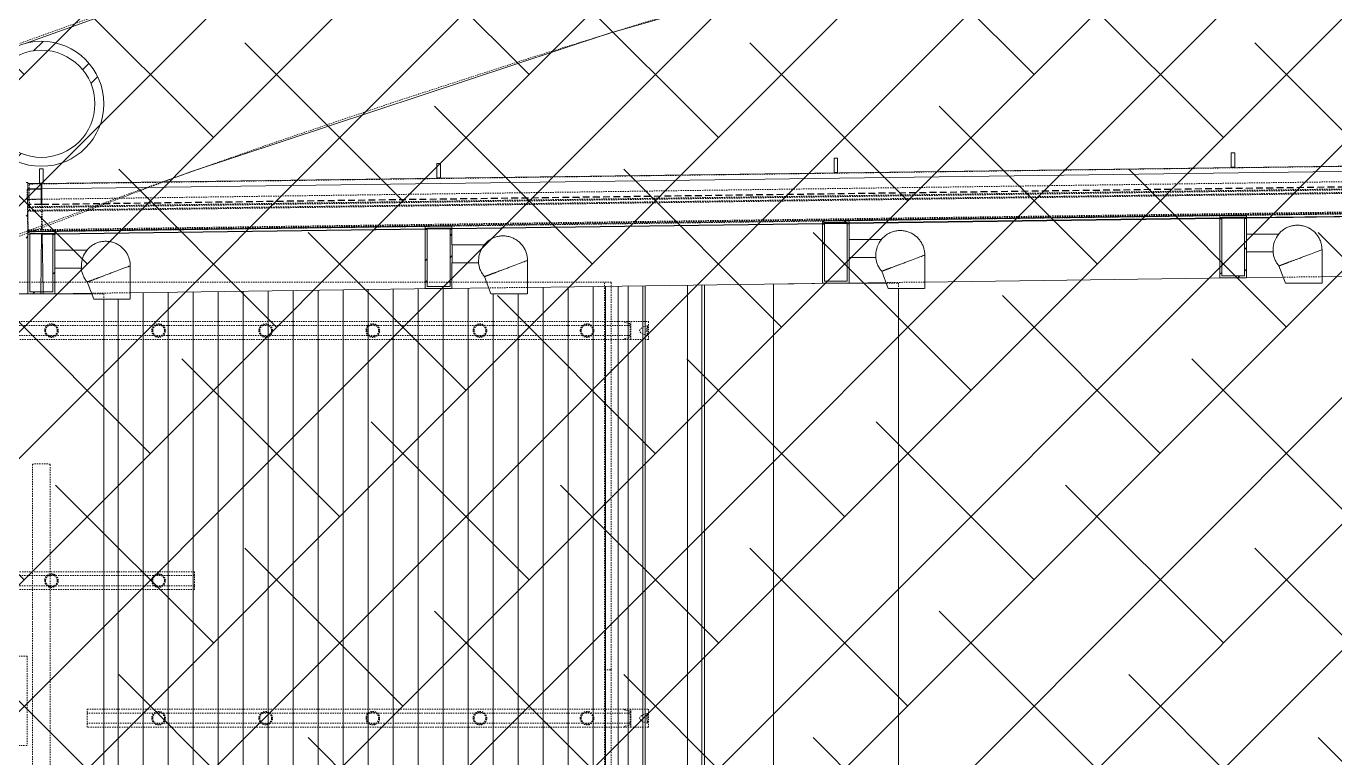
# Model space of a CAD drawing. Header units: millimetres. Extents: x 50357 to 985146, y 723188 to 1803594.
# Drawn here: x 880360 to 887690, y 822783 to 826879 of the extents above; entities that cross this region are included whole.
import ezdxf

# ---------------------------------------------------------------- set-up
doc = ezdxf.new("R2010")
doc.units = ezdxf.units.MM
doc.header["$LTSCALE"] = 3
doc.header["$MEASUREMENT"] = 0
for name, pattern in [('DASHED', [19.05, 12.7, -6.35]), ('HIDDEN', [0.375, 0.25, -0.125]), ('Member Hidden', [4.5, 2.5, -2])]:
    doc.linetypes.add(name, pattern=pattern)
for name, color, linetype, lineweight, true_color in [('A-GENM', 7, 'Continuous', 13, 0x6e6e6e), ('A-MASS', 7, 'Continuous', 13, 0x6e6e6e), ('ADS280__', 7, 'Continuous', 13, 0x6e6e6e), ('ADS280_B', 7, 'Member Hidden', 13, 0x6e6e6e), ('ADS280_BOther', 7, 'Continuous', 13, 0x6e6e6e), ('ADS280_BSteel', 7, 'Continuous', 13, 0x6e6e6e), ('ADS280_CU', 7, 'HIDDEN', 13, 0x6e6e6e), ('ADS280_H', 7, 'Member Hidden', 13, 0x6e6e6e), ('ADS280_S', 7, 'Continuous', 13, 0x6e6e6e), ('E-ELEC-EQPM', 7, 'Continuous', 13, 0x6e6e6e)]:
    doc.layers.add(name, color=color, linetype=linetype, lineweight=lineweight, true_color=true_color)
doc.layers.add('Hatch (CARR)', color=8, linetype='Continuous', lineweight=35)
pattern_1 = [(45, (937466.83, 812515.94), (-251.4472, 251.4472), []), (45, (937466.83, 812896.94), (-251.4472, 251.4472), [])]
pattern_2 = [(45, (162427.4, 13871), (-251.4472, 251.4472), []), (45, (162427.4, 14252), (-251.4472, 251.4472), [])]

# ---------------------------------------------------------------- blocks, each defined once
blk = doc.blocks.new('Downlight Group - Downlight Group-2491324-SEC A')
at = {"layer": 'E-ELEC-EQPM'}
for p, q in [((93408.8, 27557.2), (93388.8, 27557.2)), ((93388.8, 27546.2), (93388.8, 27557.2)), ((93388.8, 27477.2), (93388.8, 27546.2)), ((93408.8, 27557.2), (93408.8, 27546.2)), ((93408.8, 27546.2), (93408.8, 27477.2)), ((93408.8, 27477.2), (93388.8, 27477.2)), ((93473.8, 27002.2), (93473.8, 27102.2)), ((93473.8, 27102.2), (93654.4, 27102.2)), ((93473.8, 27002.2), (93623.3, 27002.2)), ((93896.8, 27014.7), (93896.8, 26828.2)), ((93691.8, 26828.2), (93655.7, 26924.3)), ((93794.3, 26828.2), (93693.3, 26828.2)), ((93895.2, 26828.2), (93794.3, 26828.2))]:
    blk.add_line(p, q, dxfattribs=at)
at = {"layer": 'E-ELEC-EQPM', "flags": 128}
for points in [[(93653.2, 27102.2), (93656.8, 27106.4), (93660.5, 27110.4), (93664.4, 27114.3), (93668.5, 27118), (93672.7, 27121.6), (93677, 27124.9), (93681.5, 27128.1), (93686.1, 27131.2), (93690.8, 27134), (93695.6, 27136.6), (93700.6, 27139.1), (93705.6, 27141.3), (93710.7, 27143.4), (93715.9, 27145.2), (93721.1, 27146.8), (93726.4, 27148.3), (93731.8, 27149.5), (93737.2, 27150.5), (93742.7, 27151.2), (93748.1, 27151.8), (93753.6, 27152.1), (93759.1, 27152.2), (93764.6, 27152.1), (93770.1, 27151.8), (93775.6, 27151.3), (93781, 27150.5), (93786.4, 27149.5), (93791.8, 27148.3), (93797.1, 27146.9), (93802.4, 27145.3), (93807.6, 27143.5), (93812.7, 27141.4), (93817.7, 27139.2), (93822.6, 27136.8), (93827.5, 27134.1), (93832.2, 27131.3), (93836.8, 27128.3), (93841.3, 27125.1), (93845.6, 27121.7), (93849.8, 27118.2), (93853.9, 27114.5), (93857.8, 27110.6), (93861.5, 27106.6), (93865.1, 27102.5), (93868.6, 27098.1), (93871.8, 27093.7), (93874.9, 27089.1), (93877.8, 27084.5), (93880.5, 27079.7), (93883, 27074.8), (93885.3, 27069.8), (93887.4, 27064.7), (93889.3, 27059.5), (93890.9, 27054.3), (93892.4, 27049), (93893.7, 27043.6), (93894.7, 27038.2), (93895.6, 27032.8), (93896.2, 27027.3), (93896.6, 27021.9), (93896.7, 27016.4), (93896.8, 27014.7)], [(93655.7, 26924.3), (93652.2, 26928.5), (93648.8, 26932.8), (93645.6, 26937.3), (93642.6, 26941.9), (93639.8, 26946.6), (93637.2, 26951.5), (93634.7, 26956.4), (93632.5, 26961.4), (93630.5, 26966.5), (93628.7, 26971.7), (93627, 26977), (93625.6, 26982.3), (93624.4, 26987.7), (93623.5, 26993.1), (93622.7, 26998.5), (93622.3, 27002.2)]]:
    blk.add_lwpolyline(points, dxfattribs=at)
at = {"layer": 'E-ELEC-EQPM'}
blk.add_arc((93759.3, 27014.7), 136.5, 140.1454, 180, dxfattribs=at)
blk.add_open_spline([(93623.3, 27002.2), (93623.1, 27004.6), (93622.8, 27009.1), (93622.7, 27013), (93622.7, 27014.7)], degree=3, dxfattribs=at)
for points, knots in [([(93896.8, 27014.7), (93896.7, 27014.7), (93894.5, 27013.9), (93885.2, 27010.4), (93870.4, 27004.8), (93846.7, 26996), (93818.8, 26985.5), (93790.2, 26974.7), (93775.6, 26969.2), (93768.3, 26966.5)], [-1, -1, -1, -1, -0.861111, -0.722222, -0.583333, -0.444444, -0.222222, -0.111111, 0, 0, 0, 0]), ([(93768.3, 26966.5), (93763.3, 26964.7), (93755.8, 26961.8), (93745.9, 26958.1), (93738.7, 26955.4), (93731.6, 26952.7), (93724.6, 26950.1), (93717.9, 26947.6), (93712.1, 26945.4), (93707.2, 26943.6), (93703.2, 26942.1), (93699.2, 26940.6), (93695.4, 26939.2), (93691.8, 26937.8), (93687, 26936), (93682.7, 26934.4), (93678.6, 26932.8), (93675.7, 26931.8), (93673, 26930.8), (93670.5, 26929.8), (93668.2, 26928.9), (93665.3, 26927.9), (93662.2, 26926.7), (93659.4, 26925.6), (93657.2, 26924.9), (93656, 26924.3), (93655.7, 26924.2), (93655.7, 26924.3)], [-1, -1, -1, -1, -0.916667, -0.875, -0.833333, -0.791667, -0.75, -0.708333, -0.666667, -0.638889, -0.611111, -0.583333, -0.555556, -0.527778, -0.5, -0.444444, -0.416667, -0.388889, -0.361111, -0.333333, -0.305556, -0.277778, -0.222222, -0.166667, -0.111111, -0.055556, 0, 0, 0, 0])]:
    blk.add_open_spline(points, degree=3, knots=knots, dxfattribs=at)
blk = doc.blocks.new('Downlight Group - Downlight Group-V29-SEC A')
at = {"layer": 'E-ELEC-EQPM'}
for p, q in [((112091, 27524.8), (112071, 27524.8)), ((112071, 27513.8), (112071, 27524.8)), ((112071, 27444.8), (112071, 27513.8)), ((112091, 27524.8), (112091, 27513.8)), ((112091, 27513.8), (112091, 27444.8)), ((112091, 27444.8), (112071, 27444.8)), ((112156, 26969.9), (112156, 27069.9)), ((112156, 27069.9), (112336.7, 27069.9)), ((112579, 26982.4), (112579, 26795.9)), ((112156, 26969.9), (112305.6, 26969.9)), ((112338, 26891.9), (112374, 26795.9))]:
    blk.add_line(p, q, dxfattribs=at)
at = {"layer": 'E-ELEC-EQPM', "flags": 128}
for points in [[(112335.5, 27069.9), (112339, 27074), (112342.8, 27078), (112346.7, 27081.9), (112350.8, 27085.6), (112355, 27089.2), (112359.3, 27092.6), (112363.8, 27095.8), (112368.4, 27098.8), (112373.1, 27101.6), (112377.9, 27104.2), (112382.8, 27106.7), (112387.9, 27108.9), (112393, 27111), (112398.1, 27112.8), (112403.4, 27114.5), (112408.7, 27115.9), (112414.1, 27117.1), (112419.5, 27118.1), (112424.9, 27118.8), (112430.4, 27119.4), (112435.9, 27119.7), (112441.4, 27119.9), (112446.9, 27119.7), (112452.4, 27119.4), (112457.8, 27118.9), (112463.3, 27118.1), (112468.7, 27117.1), (112474.1, 27115.9), (112479.4, 27114.5), (112484.6, 27112.9), (112489.8, 27111.1), (112494.9, 27109.1), (112500, 27106.8), (112504.9, 27104.4), (112509.7, 27101.7), (112514.4, 27098.9), (112519, 27095.9), (112523.5, 27092.7), (112527.9, 27089.4), (112532.1, 27085.8), (112536.2, 27082.1), (112540.1, 27078.2), (112543.8, 27074.2), (112547.4, 27070.1), (112550.8, 27065.8), (112554.1, 27061.3), (112557.2, 27056.8), (112560, 27052.1), (112562.7, 27047.3), (112565.2, 27042.4), (112567.5, 27037.4), (112569.6, 27032.3), (112571.5, 27027.1), (112573.2, 27021.9), (112574.7, 27016.6), (112576, 27011.3), (112577, 27005.9), (112577.8, 27000.4), (112578.4, 26995), (112578.8, 26989.5), (112579, 26984), (112579, 26982.4)], [(112338, 26891.9), (112334.4, 26896.1), (112331.1, 26900.4), (112327.9, 26904.9), (112324.9, 26909.5), (112322.1, 26914.3), (112319.4, 26919.1), (112317, 26924), (112314.8, 26929), (112312.7, 26934.2), (112310.9, 26939.3), (112309.3, 26944.6), (112307.9, 26949.9), (112306.7, 26955.3), (112305.7, 26960.7), (112305, 26966.1), (112304.6, 26969.9)]]:
    blk.add_lwpolyline(points, dxfattribs=at)
at = {"layer": 'E-ELEC-EQPM'}
blk.add_arc((112441.5, 26982.4), 136.5, 140.1454, 180, dxfattribs=at)
for centre, major_axis, start_param, end_param in [((112476.5, 26795.9), (-102.5, 0), 4.712389, 6.457718), ((112476.5, 26795.8), (-102.5, 0), 6.108652, 6.457718), ((112476.5, 26795.9), (-102.5, 0), 2.96706, 4.712389), ((112476.5, 26795.8), (102.5, 0), 6.108652, 6.457718)]:
    blk.add_ellipse(centre, major_axis=major_axis, ratio=0.000008, start_param=start_param, end_param=end_param, dxfattribs=at)
blk.add_open_spline([(112305.6, 26969.9), (112305.4, 26972.2), (112305.1, 26976.7), (112305, 26980.6), (112305, 26982.4)], degree=3, dxfattribs=at)
for points, knots in [([(112579, 26982.4), (112579, 26982.3), (112576.8, 26981.5), (112567.5, 26978), (112552.6, 26972.4), (112529, 26963.6), (112501.1, 26953.1), (112472.5, 26942.4), (112457.9, 26936.8), (112450.6, 26934.1)], [-1, -1, -1, -1, -0.861111, -0.722222, -0.583333, -0.444444, -0.222222, -0.111111, 0, 0, 0, 0]), ([(112450.6, 26934.1), (112445.5, 26932.3), (112438, 26929.5), (112428.2, 26925.7), (112420.9, 26923), (112413.8, 26920.4), (112406.9, 26917.7), (112400.2, 26915.2), (112394.4, 26913.1), (112389.5, 26911.2), (112385.4, 26909.7), (112381.5, 26908.2), (112377.7, 26906.8), (112374, 26905.4), (112369.3, 26903.7), (112364.9, 26902), (112360.9, 26900.5), (112358, 26899.4), (112355.3, 26898.4), (112352.8, 26897.4), (112350.5, 26896.5), (112347.6, 26895.5), (112344.5, 26894.3), (112341.6, 26893.2), (112339.5, 26892.5), (112338.3, 26892), (112338, 26891.9), (112338, 26891.9)], [-1, -1, -1, -1, -0.916667, -0.875, -0.833333, -0.791667, -0.75, -0.708333, -0.666667, -0.638889, -0.611111, -0.583333, -0.555556, -0.527778, -0.5, -0.444444, -0.416667, -0.388889, -0.361111, -0.333333, -0.305556, -0.277778, -0.222222, -0.166667, -0.111111, -0.055556, 0, 0, 0, 0])]:
    blk.add_open_spline(points, degree=3, knots=knots, dxfattribs=at)
blk = doc.blocks.new('Aluminum Louvers FL - Aluminum Louvers FL-3941679-SEC A')
at = {"layer": 'A-GENM'}
for p, q in [((108566.3, 22068.8), (108566.3, 26777.6)), ((108636.3, 22068.8), (108636.3, 26778.5)), ((108787.9, 22068.8), (108787.9, 26780.6)), ((109024.5, 22068.8), (109024.5, 26783.8))]:
    blk.add_line(p, q, dxfattribs=at)
blk = doc.blocks.new('Aluminum Louvers US - Aluminum Louvers US-3947208-SEC A')
at = {"layer": 'A-GENM'}
blk.add_line((109105.6, 22068.8), (109105.6, 26784.9), dxfattribs=at)
blk = doc.blocks.new('Aluminum Louvers FS - Aluminum Louvers FS-3956003-SEC A')
at = {"layer": 'A-GENM'}
for p, q in [((108693.3, 26779.3), (108693.3, 22068.8)), ((108774.2, 22068.8), (108774.2, 26780.4)), ((108787.9, 22068.8), (108787.9, 26780.6))]:
    blk.add_line(p, q, dxfattribs=at)
blk = doc.blocks.new('Aluminum Louvers FSS - Aluminum Louvers FSS-4001149-SEC A')
at = {"layer": 'A-GENM'}
for p, q in [((106816.3, 22068.8), (106816.3, 26754)), ((106956.3, 22068.8), (106956.3, 26755.9)), ((107096.3, 22068.8), (107096.3, 26757.8)), ((107236.3, 22068.8), (107236.3, 26759.7)), ((107376.3, 22068.8), (107376.3, 26761.5)), ((107516.3, 22068.8), (107516.3, 26763.4)), ((107656.3, 22068.8), (107656.3, 26765)), ((107796.3, 22068.8), (107796.3, 26767.2)), ((108216.3, 22068.8), (108216.3, 26772.9)), ((108356.3, 22068.8), (108356.3, 26774.8)), ((108496.3, 22068.8), (108496.3, 26776.6)), ((105836.3, 22068.8), (105836.3, 26705.8)), ((105976.3, 22068.8), (105976.3, 26742.7)), ((106116.3, 22068.8), (106116.3, 26744.6)), ((106256.3, 22068.8), (106256.3, 26746.4)), ((106396.3, 22068.8), (106396.3, 26748.3)), ((106536.3, 22068.8), (106536.3, 26750.2)), ((106676.3, 22068.8), (106676.3, 26752.1)), ((107936.3, 22068.8), (107936.3, 26735.8)), ((108076.3, 22068.8), (108076.3, 26735.8))]:
    blk.add_line(p, q, dxfattribs=at)
blk = doc.blocks.new('SIGN PANEL - SIGN PANEL-4495762-SEC A')
at = {"layer": 'ADS280_B', "linetype": 'Continuous'}
for p, q in [((104851, 26735), (104851, 21868.7)), ((105481, 26735), (105689.2, 26735)), ((105756, 21868.8), (105756, 26705.8)), ((104851, 21829), (104851, 21000)), ((105756, 20998.6), (105756, 21828.8))]:
    blk.add_line(p, q, dxfattribs=at)
blk = doc.blocks.new('Hanger Joint - Hanger Joint-5090505-SEC A')
at = {"layer": 'A-GENM'}
for p, q in [((105641.7, 26735.1), (105642.1, 26738.2)), ((105642.6, 26738.2), (105642.2, 26735.1))]:
    blk.add_line(p, q, dxfattribs=at)
blk = doc.blocks.new('Built Up Member - S2_BUILT-UP BOX D530xB400xTF30xTW30 THK-4922736-SEC A')
at = {"layer": 'ADS280_B', "linetype": 'Continuous'}
blk.add_line((105406.7, 27068), (105403.5, 26746), dxfattribs=at)
at = {"layer": 'ADS280_H'}
for p, q in [((105321.1, 27265.8), (105403.4, 27265)), ((105408.6, 27265), (105406.7, 27068.1)), ((105407.7, 27265), (105408.6, 27265)), ((105399.7, 26735), (104831.1, 26740.6)), ((105403.5, 26746), (105403.4, 26735))]:
    blk.add_line(p, q, dxfattribs=at)
blk = doc.blocks.new('Built Up Member - S2_BUILT-UP BOX D530xB400xTF30xTW30 THK-3576171-SEC A')
at = {"layer": 'ADS280_B', "linetype": 'Continuous'}
for p, q in [((105415.7, 26746), (105411.3, 27068.1)), ((112362.7, 26828.8), (112156, 26826)), ((114304.1, 26855), (112577.8, 26831.7)), ((107629.1, 26765), (105902.8, 26741.7)), ((107912.7, 26768.8), (107706, 26766)), ((109854.1, 26795), (108127.8, 26771.7)), ((110137.7, 26798.8), (109931, 26796)), ((112079.1, 26825), (110352.8, 26801.7)), ((105687.7, 26738.8), (105481, 26736))]:
    blk.add_line(p, q, dxfattribs=at)
at = {"layer": 'ADS280_H'}
for p, q in [((105411.3, 27068.1), (105408.7, 27265.1)), ((112577.7, 26831.7), (112362.7, 26828.8)), ((107706, 26766), (107636.5, 26765)), ((108127.7, 26771.7), (107912.7, 26768.8)), ((109931, 26796), (109861.5, 26795)), ((110352.7, 26801.7), (110137.7, 26798.8)), ((112156, 26826), (112086.5, 26825)), ((105415.8, 26735.1), (105415.7, 26746)), ((105481, 26736), (105415.8, 26735.1)), ((105902.7, 26741.7), (105687.7, 26738.8))]:
    blk.add_line(p, q, dxfattribs=at)
blk = doc.blocks.new('Built Up Member - S6_BUILT-UP BOX D350xB150xTF11xTW11 THK-V16-SEC A')
at = {"layer": 'ADS280_H', "linetype": 'Continuous'}
h = blk.add_hatch(dxfattribs=at)
h.set_pattern_fill('FP_1', color=256, style=0, pattern_type=2)
h.set_pattern_definition(pattern_2)
h.paths.add_polyline_path([(112006, 26825), (112156, 26825), (112156, 27175), (112006, 27175), (112006, 26845.4)], flags=0)
h.paths.add_polyline_path([(112017, 26836), (112017, 27164), (112145, 27164), (112145, 26836)], flags=0)
at = {"layer": 'ADS280_H'}
blk.add_line((112156, 27069.9), (112156, 27070.4), dxfattribs=at)
at = {"layer": 'ADS280_S'}
for p, q in [((112156, 27175), (112006, 27175)), ((112006, 27175), (112006, 26825)), ((112017, 27164), (112145, 27164)), ((112017, 26836), (112017, 27164)), ((112145, 27164), (112145, 26836)), ((112156, 27070.5), (112156, 27175)), ((112156, 26825), (112156, 26969.9)), ((112145, 26836), (112017, 26836)), ((112006, 26825), (112156, 26825))]:
    blk.add_line(p, q, dxfattribs=at)
blk = doc.blocks.new('Built Up Member - S6_BUILT-UP BOX D350xB150xTF11xTW11 THK-3509506-SEC A')
at = {"layer": 'ADS280_H', "linetype": 'Continuous'}
h = blk.add_hatch(dxfattribs=at)
h.set_pattern_fill('FP_1', color=256, style=0, pattern_type=2)
h.set_pattern_definition(pattern_2)
h.paths.add_polyline_path([(109931, 26795), (109931, 27145), (109781, 27145), (109781, 26795)], flags=0)
h.paths.add_polyline_path([(109920, 26806), (109792, 26806), (109792, 27134), (109920, 27134), (109920, 26845.4)], flags=0)
at = {"layer": 'ADS280_S'}
for p, q in [((109931, 27145), (109781, 27145)), ((109781, 27145), (109781, 26795)), ((109792, 27134), (109920, 27134)), ((109792, 26806), (109792, 27134)), ((109920, 27134), (109920, 26806)), ((109931, 27039.8), (109931, 27145)), ((109931, 26795), (109931, 26939.8)), ((109781, 26795), (109931, 26795)), ((109920, 26806), (109792, 26806))]:
    blk.add_line(p, q, dxfattribs=at)
blk = doc.blocks.new('Built Up Member - S6_BUILT-UP BOX D350xB150xTF11xTW11 THK-V17-SEC A')
at = {"layer": 'ADS280_H', "linetype": 'Continuous'}
h = blk.add_hatch(dxfattribs=at)
h.set_pattern_fill('FP_1', color=256, style=0, pattern_type=2)
h.set_pattern_definition(pattern_2)
h.paths.add_polyline_path([(107706, 26765), (107706, 27115), (107556, 27115), (107556, 26765), (107690.8, 26765)], flags=0)
h.paths.add_polyline_path([(107695, 26776), (107567, 26776), (107567, 27104), (107695, 27104), (107695, 26845.4)], flags=0)
at = {"layer": 'ADS280_S'}
for p, q in [((107706, 27115), (107556, 27115)), ((107556, 27115), (107556, 26765)), ((107567, 27104), (107695, 27104)), ((107567, 26776), (107567, 27104)), ((107695, 27104), (107695, 26776)), ((107706, 27009.8), (107706, 27115)), ((107706, 26765), (107706, 26909.8)), ((107556, 26765), (107706, 26765)), ((107695, 26776), (107567, 26776))]:
    blk.add_line(p, q, dxfattribs=at)
blk = doc.blocks.new('Built Up Member - S6_BUILT-UP BOX D350xB150xTF11xTW11 THK-3509507-SEC A')
at = {"layer": 'ADS280_H', "linetype": 'Continuous'}
h = blk.add_hatch(dxfattribs=at)
h.set_pattern_fill('FP_1', color=256, style=0, pattern_type=2)
h.set_pattern_definition(pattern_2)
h.paths.add_polyline_path([(105481, 26735), (105481, 27085), (105331, 27085), (105331, 26735), (105353.8, 26735)], flags=0)
h.paths.add_polyline_path([(105470, 26746), (105342, 26746), (105342, 27074), (105470, 27074), (105470, 26845.4)], flags=0)
at = {"layer": 'ADS280_S'}
for p, q in [((105481, 27085), (105331, 27085)), ((105331, 27085), (105331, 26735)), ((105342, 27074), (105470, 27074)), ((105342, 26746), (105342, 27074)), ((105470, 27074), (105470, 26746)), ((105481, 26979.8), (105481, 27085)), ((105481, 26735), (105481, 26879.8)), ((105331, 26735), (105481, 26735)), ((105470, 26746), (105342, 26746))]:
    blk.add_line(p, q, dxfattribs=at)
blk = doc.blocks.new('Circular Hollow Sections - A1_CHS Ø 1000x25 THK-5164246-SEC A')
at = {"layer": 'ADS280_B', "linetype": 'Continuous', "flags": 128}
for points in [[(121075.7, 31669.5), (118936.9, 31444.1), (116463.3, 31082.8), (114006.1, 30623), (111569.3, 30065.2), (109156.7, 29410.5), (106772.3, 28659.8), (105321.1, 28138.2)], [(106090, 27361.8), (106241.5, 27418.7), (108576.8, 28191.7), (110941.1, 28870.6), (113330.6, 29454.4), (115741.6, 29942.2), (118170.2, 30333.2), (120612.4, 30626.8), (121075.7, 30663.8)]]:
    blk.add_lwpolyline(points, dxfattribs=at)
at = {"layer": 'ADS280_H'}
for p, q in [((106007.2, 27330.7), (106085.6, 27360.1)), ((106085.9, 27360.2), (106089.7, 27361.7)), ((105765.9, 27239.9), (105848.4, 27270.9)), ((105848.7, 27271), (106007, 27330.6)), ((105379.7, 27094.7), (105666.4, 27202.5)), ((105666.6, 27202.6), (105680.1, 27207.6)), ((105680.4, 27207.8), (105721.5, 27223.2)), ((105721.8, 27223.3), (105735.3, 27228.4)), ((105735.6, 27228.5), (105765.6, 27239.8)), ((104448.1, 26744.4), (105349, 27083.2)), ((105349.3, 27083.3), (105351.8, 27084.2)), ((105352.1, 27084.3), (105353.7, 27085)), ((105354, 27085), (105362.8, 27088.4)), ((105363.1, 27088.5), (105379.4, 27094.6))]:
    blk.add_line(p, q, dxfattribs=at)
blk = doc.blocks.new('C-Channels - C100x50-4110693-SEC A')
at = {"layer": 'ADS280_H'}
for p, q in [((108704.3, 24388.5), (105663.3, 24388.5)), ((108704.3, 24331.5), (105663.3, 24331.5))]:
    blk.add_line(p, q, dxfattribs=at)
blk = doc.blocks.new('C-Channels - C100x50-4109518-SEC A')
at = {"layer": 'ADS280_H'}
for p, q in [((103953.4, 26558.5), (103723.3, 26558.5)), ((108704.3, 26558.5), (103953.7, 26558.5)), ((103816.9, 26501.5), (103723.3, 26501.5)), ((108704.3, 26501.5), (103817.1, 26501.5))]:
    blk.add_line(p, q, dxfattribs=at)
blk = doc.blocks.new('Circular Hollow Sections - CHS Ø 76_1x5 THK-4072183-SEC A')
at = {"layer": 'ADS280_H'}
for p, q in [((108801.2, 26558.3), (108801.2, 26551.3)), ((108801.2, 26508.7), (108801.2, 26501.7))]:
    blk.add_line(p, q, dxfattribs=at)
at = {"layer": 'ADS280_H', "flags": 128}
for points in [[(108757.1, 26530), (108760, 26538), (108768.6, 26545.6), (108782.6, 26552.5), (108801.2, 26558.4)], [(108801.2, 26501.6), (108782.6, 26507.5), (108768.6, 26514.4), (108760, 26522), (108757.1, 26530)]]:
    blk.add_lwpolyline(points, dxfattribs=at)
at = {"layer": 'ADS280_H'}
for major_axis, start_param, end_param in [((0, 38), 0.726288, 1.570796), ((0, 33), 0.87037, 1.570796), ((0, 38.1), 1.570796, 2.415305), ((0, 33.1), 1.570796, 2.271223)]:
    blk.add_ellipse((108808.6, 26530), major_axis=major_axis, ratio=0.289534, start_param=start_param, end_param=end_param, dxfattribs=at)
blk = doc.blocks.new('Circular Hollow Sections - CHS Ø 76_1x5 THK-4914069-SEC A')
at = {"layer": 'ADS280_H'}
for p, q in [((108801.2, 24388.2), (108801.2, 24381.3)), ((108801.2, 24338.7), (108801.2, 24331.8))]:
    blk.add_line(p, q, dxfattribs=at)
at = {"layer": 'ADS280_H', "flags": 128}
for points in [[(108757.1, 24360), (108760, 24368), (108768.6, 24375.6), (108782.6, 24382.5), (108801.2, 24388.4)], [(108801.2, 24331.6), (108782.6, 24337.5), (108768.6, 24344.4), (108760, 24352), (108757.1, 24360)]]:
    blk.add_lwpolyline(points, dxfattribs=at)
at = {"layer": 'ADS280_H'}
for major_axis, start_param, end_param in [((0, 38), 0.726511, 1.570796), ((0, 38.1), 1.570796, 2.415082), ((0, 33), 0.870668, 1.570796), ((0, 33), 1.570796, 2.270924)]:
    blk.add_ellipse((108808.5, 24360), major_axis=major_axis, ratio=0.289534, start_param=start_param, end_param=end_param, dxfattribs=at)
blk = doc.blocks.new('C-Channels - C100x50-4110586-SEC A')
at = {"layer": 'ADS280_H'}
for p, q in [((100462.9, 25080), (100462.9, 25180)), ((100462.9, 25180), (100788.5, 25180)), ((100742.8, 25158.5), (100462.9, 25158.5)), ((106262.9, 25158.5), (100743, 25158.5)), ((100788.7, 25180), (106262.9, 25180)), ((106262.9, 25180), (106262.9, 25080)), ((100621.6, 25101.5), (100462.9, 25101.5)), ((100575.9, 25080), (100462.9, 25080)), ((106262.9, 25080), (100576.1, 25080)), ((106262.9, 25101.5), (100621.8, 25101.5))]:
    blk.add_line(p, q, dxfattribs=at)
blk = doc.blocks.new('Circular Hollow Sections - CHS Ø 76_1x5 THK-V96-SEC A')
at = {"layer": 'ADS280_H'}
for p, q in [((100062.6, 10693), (100062.5, 10693)), ((100062.5, 10616.9), (100062.6, 10616.9))]:
    blk.add_line(p, q, dxfattribs=at)
for radius, start, end in [(38, 0, 180), (38, 180, 0), (33, 0, 180), (33, 180, 0)]:
    blk.add_arc((100062.6, 10655), radius, start, end, dxfattribs=at)
blk = doc.blocks.new('Circular Hollow Sections - CHS Ø 76_1x5 THK-V99-SEC A')
at = {"layer": 'ADS280_B', "linetype": 'Continuous'}
for p, q in [((107262.6, 10693), (107262.5, 10693)), ((107262.5, 10616.9), (107262.6, 10616.9))]:
    blk.add_line(p, q, dxfattribs=at)
at = {"layer": 'ADS280_H'}
for p, q in [((107262.6, 10693), (107262.5, 10693)), ((107262.5, 10616.9), (107262.6, 10616.9))]:
    blk.add_line(p, q, dxfattribs=at)
for radius, start, end in [(38, 0, 180), (38, 180, 0), (33, 0, 180), (33, 180, 0)]:
    blk.add_arc((107262.6, 10655), radius, start, end, dxfattribs=at)
blk = doc.blocks.new('Circular Hollow Sections - CHS Ø 76_1x5 THK-V100-SEC A')
at = {"layer": 'ADS280_H'}
for p, q in [((108462.6, 10693), (108462.5, 10693)), ((108462.5, 10616.9), (108462.6, 10616.9))]:
    blk.add_line(p, q, dxfattribs=at)
for radius, start, end in [(38, 25.73584, 180), (38, 180, 0), (33, 0, 180), (33, 180, 0), (38, 0, 25.15194)]:
    blk.add_arc((108462.6, 10655), radius, start, end, dxfattribs=at)
blk = doc.blocks.new('Circular Hollow Sections - CHS Ø 76_1x5 THK-V94-SEC A')
at = {"layer": 'ADS280_H'}
for p, q in [((100662.6, 7738), (100662.5, 7738)), ((100662.5, 7661.9), (100662.6, 7661.9))]:
    blk.add_line(p, q, dxfattribs=at)
for radius, start, end in [(38, 0, 180), (38, 180, 0), (33, 0, 180), (33, 180, 0)]:
    blk.add_arc((100662.6, 7700), radius, start, end, dxfattribs=at)
blk = doc.blocks.new('Circular Hollow Sections - CHS Ø 76_1x5 THK-V102-SEC A')
at = {"layer": 'ADS280_H'}
for p, q in [((106062.6, 12488), (106062.5, 12488)), ((106062.5, 12411.9), (106062.6, 12411.9))]:
    blk.add_line(p, q, dxfattribs=at)
for radius, start, end in [(38.1, 90, 180), (33, 90, 180), (38, 0, 90), (33, 0, 90), (38, 180, 0), (33, 180, 0)]:
    blk.add_arc((106062.6, 12450), radius, start, end, dxfattribs=at)
blk = doc.blocks.new('Steel Plate - 32mm-4469667-SEC A')
at = {"layer": 'ADS280_H'}
for p, q in [((104726, 24207.2), (104726, 24707.2)), ((104726, 24707.2), (105326, 24707.2)), ((105326, 24707.2), (105326, 24207.2)), ((105326, 24207.2), (104726, 24207.2))]:
    blk.add_line(p, q, dxfattribs=at)
blk = doc.blocks.new('Hanger Rod M100 - Vertical Rod-5090507-SEC A')
at = {"layer": 'ADS280_H'}
for p, q in [((105356, 25781.5), (105356, 22545.5)), ((105456, 22545.5), (105456, 25781.5))]:
    blk.add_line(p, q, dxfattribs=at)
for centre, start_param, end_param in [((105406, 25781.5), 0, 3.141582), ((105406, 22545.5), 0, 3.141582), ((105406, 22545.5), 3.141593, 6.283175)]:
    blk.add_ellipse(centre, major_axis=(50, 0), ratio=0.046552, start_param=start_param, end_param=end_param, dxfattribs=at)

msp = doc.modelspace()

# ---------------------------------------------------------------- hatches: boundary and pattern name
at = {"layer": 'ADS280_BSteel'}
h = msp.add_hatch(dxfattribs=at)
h.set_pattern_fill('FP_1', color=256, style=0, pattern_type=2)
h.set_pattern_definition(pattern_1)
h.paths.add_polyline_path([(880413.1613, 826095.9424), (880477.7492, 826095.9424), (880541.2373, 826107.8104), (880605.6473, 826133.7326), (880656.9628, 826165.677), (880704.1084, 826208.6559), (880743.0312, 826260.1981), (880771.8205, 826318.0148), (880789.4958, 826380.137), (880795.4552, 826444.4493), (880789.4958, 826508.7617), (880771.8205, 826570.8839), (880743.0312, 826628.7006), (880704.1084, 826680.2428), (880656.3774, 826723.7554), (880601.4637, 826757.7565), (880541.2373, 826781.0883), (880477.7492, 826792.9563), (880413.1613, 826792.9563), (880349.6732, 826781.0883), (880289.4468, 826757.7565), (880234.5331, 826723.7554), (880186.8021, 826680.2428), (880147.8792, 826628.7006), (880119.09, 826570.8839), (880100.9151, 826503.3705), (880095.4552, 826444.4493), (880101.4147, 826380.137), (880119.09, 826318.0148), (880147.8792, 826260.1981), (880186.8021, 826208.6559), (880234.5331, 826165.1433), (880289.4468, 826131.1422), (880349.6732, 826107.8104), (880393.1882, 826099.676)], flags=0)
h.paths.add_polyline_path([(880445.4552, 826144.4493), (880386.9281, 826150.2138), (880330.6502, 826167.2855), (880278.7842, 826195.0085), (880233.3232, 826232.3173), (880196.0144, 826277.7783), (880168.2914, 826329.6443), (880150.7386, 826390.806), (880145.4552, 826444.4493), (880151.3392, 826503.3705), (880168.2914, 826559.2544), (880196.0144, 826611.1204), (880233.3232, 826656.5814), (880278.7842, 826693.8902), (880330.6502, 826721.6132), (880386.9281, 826738.6849), (880445.4552, 826744.4493), (880503.9823, 826738.6849), (880560.2603, 826721.6132), (880612.1263, 826693.8902), (880657.5873, 826656.5814), (880694.8961, 826611.1204), (880722.6191, 826559.2544), (880739.6908, 826502.9764), (880745.4552, 826444.4493), (880739.6908, 826385.9222), (880722.6191, 826329.6443), (880694.8961, 826277.7783), (880657.5873, 826232.3173), (880612.1263, 826195.0085), (880554.9578, 826165.677), (880503.9823, 826150.2138)], flags=0)
h = msp.add_hatch(dxfattribs=at)
h.set_pattern_fill('FP_1', color=256, style=0, pattern_type=2)
h.set_pattern_definition(pattern_1)
h.paths.add_polyline_path([(880180.729, 825379.936), (880370.4552, 825379.936), (880370.4552, 826003.936), (880360.4552, 826003.936), (880360.4552, 825414.936), (880357.1059, 825402.436), (880347.9552, 825393.2853), (880335.4552, 825389.936), (879905.4552, 825389.936), (879892.9552, 825393.2853), (879883.8046, 825402.436), (879880.4552, 825414.936), (879880.4552, 826003.936), (879870.4552, 826003.936), (879870.4552, 825379.936), (880074.4995, 825379.936)], flags=0)
at = {"layer": 'Hatch (CARR)'}
h = msp.add_hatch(dxfattribs=at)
h.set_pattern_fill('ANSI38', color=256, scale=4000)
edge = h.paths.add_edge_path()
edge.add_arc((901797.5377, 767882.7787), 65692.9869, 89.447631451, 111.454694143)
edge.add_line((877769.3162, 829023.7069), (843903.652, 829356.155))
edge.add_line((843903.652, 829356.155), (843838.7661, 822738.7897))
edge.add_line((843838.7661, 822738.7897), (855789.2784, 822621.4755))
edge.add_line((855789.2784, 822621.4755), (861630.5158, 818523.1211))
edge.add_line((861630.5158, 818523.1211), (861630.4904, 817844.936))
edge.add_line((861630.4904, 817844.936), (860370.6117, 817844.936))
edge.add_line((860370.6117, 817844.936), (856170.6117, 815594.936))
edge.add_line((856170.6117, 815594.936), (854950.6117, 815594.936))
edge.add_line((854950.6117, 815594.936), (854390.6117, 815294.936))
edge.add_line((854390.6117, 815294.936), (844469.3201, 815294.936))
edge.add_line((844469.3201, 815294.936), (844469.3201, 810194.936))
edge.add_line((844469.3201, 810194.936), (868430.8636, 810194.936))
edge.add_line((868430.8636, 810194.936), (868430.8636, 812102.6672))
edge.add_line((868430.8636, 812102.6672), (875730.6511, 815683.6405))
edge.add_line((875730.6511, 815683.6405), (902430.851, 815683.6405))
edge.add_line((902430.851, 815683.6405), (902430.851, 833572.7128))

# ---------------------------------------------------------------- linework, layer by layer
at = {"layer": 'A-MASS'}
for p, q in [((880451.7479, 825638.936), (880445.3606, 825638.936)), ((884159.3076, 825429.9863), (884159.3076, 820713.736))]:
    msp.add_line(p, q, dxfattribs=at)
at = {"layer": 'ADS280__'}
for p, q in [((884820.4552, 825775.1212), (882745.4552, 825747.0504)), ((882745.4552, 825744.0504), (884820.4552, 825772.1212)), ((884959.4552, 825777.0016), (884831.4552, 825775.27)), ((884831.4552, 825772.27), (884959.4552, 825774.0016)), ((887045.4552, 825805.2212), (884970.4552, 825777.1504)), ((884970.4552, 825774.1504), (887045.4552, 825802.2212)), ((887184.4552, 825807.1016), (887056.4552, 825805.37)), ((887056.4552, 825802.37), (887184.4552, 825804.1016)), ((889270.4552, 825835.3212), (887195.4552, 825807.2504)), ((887195.4552, 825804.2504), (889270.4552, 825832.3212)), ((880509.4552, 825716.8016), (880445.4659, 825715.936)), ((880445.4659, 825712.936), (880445.4659, 825715.936)), ((880445.4659, 825712.936), (880509.4552, 825713.8016)), ((882595.4552, 825745.0212), (880520.4552, 825716.9504)), ((880520.4552, 825713.9504), (882595.4552, 825742.0212)), ((882734.4552, 825746.9016), (882606.4552, 825745.17)), ((882606.4552, 825742.17), (882734.4552, 825743.9016))]:
    msp.add_line(p, q, dxfattribs=at)
at = {"layer": 'ADS280_BSteel'}
for p, q in [((880370.4552, 825966.4247), (880441.7761, 825967.3863)), ((884820.4552, 825774.9019), (882745.4552, 825746.9243)), ((884959.4552, 825776.776), (884831.4552, 825775.0502)), ((887045.4552, 825804.9019), (884970.4552, 825776.9243)), ((887184.4552, 825806.776), (887056.4552, 825805.0502)), ((889270.4552, 825834.9019), (887195.4552, 825806.9243)), ((880509.4552, 825716.776), (880381.4552, 825715.0502)), ((882595.4552, 825744.9019), (880520.4552, 825716.9243)), ((882734.4552, 825746.776), (882606.4552, 825745.0502)), ((884892.6401, 825439.8739), (884545.4552, 825435.1928)), ((884545.4552, 820513.6042), (884545.4552, 825435.1928)), ((884892.6401, 825439.8739), (885178.6053, 825439.8739)), ((885245.4552, 825410.7407), (885245.4552, 820513.583)), ((880520.3984, 825379.9928), (880728.5588, 825379.9928))]:
    msp.add_line(p, q, dxfattribs=at)
at = {"layer": 'ADS280_BSteel', "linetype": 'Member Hidden', "flags": 128}
for points in [[(901450.2924, 830575.8961), (900678.7814, 830567.1985), (899907.4365, 830548.9775), (899136.3753, 830521.2358), (898365.7154, 830483.9777), (897595.5741, 830437.2089), (896826.0688, 830380.9364), (896057.3168, 830315.1689), (895289.4353, 830239.9164), (894522.5413, 830155.1903), (893756.7517, 830061.0036), (892992.1831, 829957.3705), (892228.9521, 829844.307), (891467.1749, 829721.8303), (890706.9678, 829589.9589), (889948.4465, 829448.713), (889191.7267, 829298.1142), (888436.9236, 829138.1853), (887684.1523, 828968.9508), (886933.5275, 828790.4365), (886185.1636, 828602.6694), (885439.1747, 828405.6784), (884695.6744, 828199.4933), (883954.7761, 827984.1456), (883216.5927, 827759.6681), (882481.2366, 827526.0951), (881748.8199, 827283.4621), (881019.4543, 827031.8061), (880293.2509, 826771.1655), (879570.3203, 826501.5799), (878850.7729, 826223.0906), (878134.7181, 825935.7398), (877422.2651, 825639.5714), (876713.5225, 825334.6305), (876008.5984, 825020.9637), (875307.6001, 824698.6186), (874610.6345, 824367.6445), (873917.8078, 824028.0917), (873229.2255, 823680.0121), (872544.9927, 823323.4586), (871865.2136, 822958.4857), (871189.9917, 822585.1488), (870519.4301, 822203.505), (869853.6308, 821813.6124), (869192.6954, 821415.5303), (868536.7245, 821009.3195), (867885.8182, 820595.0419), (867536.9911, 820368.0014)], [(868094.9135, 819537.7322), (868656.6375, 819901.5762), (869304.1455, 820309.6366), (869956.6816, 820709.6073), (870614.1447, 821101.4265), (871276.4329, 821485.0334), (871943.4436, 821860.3687), (872615.0737, 822227.3742), (873291.219, 822585.993), (873971.7748, 822936.1696), (874656.6358, 823277.8498), (875345.6959, 823610.9807), (876038.8483, 823935.5107), (876735.9857, 824251.3894), (877437.0001, 824558.5681), (878141.783, 824856.9991), (878850.2251, 825146.6361), (879562.2169, 825427.4344), (880277.648, 825699.3505), (880996.4075, 825962.3421), (881718.3843, 826216.3687), (882443.4664, 826461.3908), (883171.5416, 826697.3706), (883902.4971, 826924.2714), (884636.2197, 827142.0581), (885372.5958, 827350.6971), (886111.5113, 827550.1559), (886852.8518, 827740.4036), (887596.5025, 827921.411), (888342.3481, 828093.1498), (889090.2732, 828255.5935), (889840.162, 828408.7169), (890591.8983, 828552.4963), (891345.3656, 828686.9095), (892100.4473, 828811.9356), (892857.0265, 828927.5553), (893614.9859, 829033.7507), (894374.2082, 829130.5052), (895134.5758, 829217.804), (895895.9709, 829295.6335), (896658.2756, 829363.9817), (897421.3719, 829422.8379), (898185.1415, 829472.1931), (898949.4661, 829512.0396), (899714.2275, 829542.3712), (900479.3071, 829563.1833), (901244.5864, 829574.4726), (901455.3929, 829575.9091)]]:
    msp.add_lwpolyline(points, dxfattribs=at)
at = {"layer": 'ADS280_CU', "linetype": 'Member Hidden'}
for p, q in [((883636.9334, 825444.936), (879635.4212, 825444.936)), ((883599.4285, 823274.936), (883599.4285, 825444.936)), ((883636.9334, 825444.936), (883636.9334, 823274.936)), ((883599.4285, 810094.936), (883599.2733, 823274.936)), ((883599.2733, 823274.936), (883636.7824, 823274.936)), ((883636.7824, 823274.936), (883636.9334, 810094.936))]:
    msp.add_line(p, q, dxfattribs=at)
at = {"layer": 'ADS280_H'}
for p, q in [((880376.856, 825995.0244), (902430.851, 826292.3816)), ((902430.851, 826206.3923), (880368.4656, 825908.922)), ((902430.851, 826166.3683), (880369.5566, 825867.9316)), ((880369.6246, 825862.9321), (902430.851, 826161.3679)), ((880369.738, 825842.9303), (902430.851, 826141.366)), ((902430.851, 826145.3683), (880378.8379, 825848.0377)), ((902430.851, 826146.3665), (881130.381, 825858.2205)), ((880370.7575, 825738.9374), (902430.851, 826036.3769)), ((880371.2259, 825732.9404), (902430.851, 826031.356)), ((880378.8379, 825848.0377), (880376.856, 825995.0244)), ((880366.1851, 825966.3671), (880370.4056, 825966.424)), ((880369.5758, 825714.89), (880366.1851, 825966.3671)), ((880370.4056, 825765.0374), (880368.4656, 825908.922)), ((880378.7912, 825848.0533), (880369.6701, 825847.9299)), ((880370.4056, 825805.1986), (880369.6923, 825857.9325)), ((880370.4056, 825793.5751), (880369.8056, 825837.9308)), ((887123.5616, 825819.9856), (889341.2029, 825849.8863)), ((887175.469, 825819.9856), (889385.8095, 825849.8863)), ((880371.3154, 825737.9435), (880370.5049, 825797.8641)), ((880371.1582, 825737.9399), (880370.5049, 825786.2406)), ((882673.5616, 825759.9856), (884891.2029, 825789.8863)), ((882740.1191, 825759.9856), (884950.4595, 825789.8863)), ((884831.4056, 825775.0495), (884820.5048, 825774.9025)), ((884898.5616, 825789.9856), (887116.2029, 825819.8863)), ((884957.794, 825789.9856), (887168.1345, 825819.8863)), ((884970.4056, 825776.9237), (884959.5048, 825776.7767)), ((887056.4056, 825805.0495), (887045.5048, 825804.9025)), ((887195.4056, 825806.9237), (887184.5048, 825806.7767)), ((880381.4056, 825715.0495), (880369.5758, 825714.89)), ((880370.8924, 825728.9383), (880370.5049, 825757.6787)), ((880370.8924, 825728.9383), (880441.2029, 825729.8863)), ((880371.2935, 825727.9408), (880515.1096, 825729.8863)), ((880448.5616, 825729.9856), (882666.2029, 825759.8863)), ((880520.4145, 825716.9238), (880509.5048, 825716.7767)), ((880520.4982, 825729.9592), (882732.7846, 825759.8863)), ((882606.4056, 825745.0495), (882595.5048, 825744.9025)), ((882745.4056, 825746.9237), (882734.5048, 825746.7767)), ((885178.6549, 825439.8739), (885245.4552, 825439.8739)), ((885245.4552, 825439.8739), (885245.4552, 825410.7903)), ((880095.4552, 825379.9928), (880520.3488, 825379.9928)), ((880728.6084, 825379.9928), (880795.4552, 825379.9928)), ((880795.4552, 825379.9928), (880795.4552, 825350.7899)), ((879050.2882, 825224.936), (883747.9076, 825224.936)), ((883744.1963, 825213.6006), (883714.5056, 825219.936)), ((883744.1963, 825136.2713), (883744.1963, 825213.6006)), ((883747.9076, 825124.936), (883747.9076, 825224.936)), ((883747.9573, 825224.936), (883845.9155, 825224.936)), ((883845.9155, 825224.936), (883845.9155, 825124.936)), ((883747.9076, 825124.936), (878805.6409, 825124.936)), ((883714.5056, 825129.936), (883744.1963, 825136.2713)), ((883845.9155, 825124.936), (883747.9573, 825124.936)), ((880702.7468, 822954.936), (880702.7468, 823054.936)), ((880702.7468, 823054.936), (883845.9155, 823054.936)), ((883747.9076, 823054.936), (883747.9076, 822954.936)), ((883747.9076, 822954.936), (883747.9076, 823054.936)), ((883845.9155, 823054.936), (883845.9155, 822954.936)), ((883744.1963, 823043.6006), (883714.5056, 823049.936)), ((883744.1963, 822966.2713), (883744.1963, 823043.6006)), ((883845.9155, 822954.936), (880702.7468, 822954.936)), ((883714.5056, 822959.936), (883744.1963, 822966.2713))]:
    msp.add_line(p, q, dxfattribs=at)
at = {"layer": 'ADS280_H', "linetype": 'DASHED', "lineweight": 25}
for p, q in [((902430.851, 826176.3682), (880445.4555, 825879.936)), ((880445.4657, 825997.436), (880445.4555, 825909.936)), ((880445.4555, 825909.936), (880445.4657, 825997.4359)), ((880445.4555, 825879.936), (880445.4657, 825967.436)), ((880445.4657, 825967.4359), (880445.4555, 825879.936)), ((880445.4555, 825898.8455), (880445.4555, 825909.936)), ((880445.4555, 825879.936), (880370.4205, 825879.9359)), ((884831.4056, 825775.2693), (884820.5048, 825775.1219)), ((884820.5048, 825772.1219), (884831.4056, 825772.2693)), ((884970.4056, 825777.1497), (884959.5048, 825777.0023)), ((884959.5048, 825774.0023), (884970.4056, 825774.1497)), ((887056.4056, 825805.3693), (887045.5048, 825805.2219)), ((887045.5048, 825802.2219), (887056.4056, 825802.3693)), ((887195.4056, 825807.2497), (887184.5048, 825807.1023)), ((887184.5048, 825804.1023), (887195.4056, 825804.2497)), ((880520.4056, 825716.9497), (880509.5048, 825716.8023)), ((880509.5048, 825713.8023), (880520.4056, 825713.9497)), ((882606.4056, 825745.1693), (882595.5048, 825745.0219)), ((882595.5048, 825742.0219), (882606.4056, 825742.1693)), ((882745.4056, 825747.0497), (882734.5048, 825746.9023)), ((882734.5048, 825743.9023), (882745.4056, 825744.0497))]:
    msp.add_line(p, q, dxfattribs=at)
at = {"layer": 'ADS280_H', "flags": 128}
for points in [[(883714.5056, 825219.936), (883711.8813, 825221.4004), (883710.7943, 825224.936)], [(883710.7943, 825124.936), (883711.8813, 825128.4715), (883714.5056, 825129.936)], [(883714.5056, 823049.936), (883711.8813, 823051.4004), (883710.7943, 823054.936)], [(883710.7943, 822954.936), (883711.8813, 822958.4715), (883714.5056, 822959.936)]]:
    msp.add_lwpolyline(points, dxfattribs=at)
at = {"layer": 'ADS280_H'}
for centre, start_param, end_param in [((880369.6922, 825857.9325), 4.712388911, 6.283185237), ((880369.8056, 825837.9308), 4.712388911, 6.283185237), ((880371.1582, 825737.9399), 3.141592653, 4.712388911), ((880371.3154, 825737.9435), 3.141592653, 4.712388911)]:
    msp.add_ellipse(centre, major_axis=(-0.1353, 9.9991), ratio=0.000005146, start_param=start_param, end_param=end_param, dxfattribs=at)
at = {"layer": 'ADS280_S'}
for p, q in [((902430.851, 826293.868), (880445.4734, 825997.436)), ((880445.4734, 825967.436), (902430.851, 826263.868)), ((880370.4552, 826003.936), (880360.4552, 826003.936)), ((880445.4734, 825997.436), (880370.4385, 825997.436)), ((880370.4385, 825997.436), (880370.4385, 825967.436)), ((880370.4552, 825379.936), (880370.4552, 826003.936)), ((880370.4385, 825967.436), (880445.4734, 825967.436)), ((879870.4552, 825379.936), (880370.4552, 825379.936))]:
    msp.add_line(p, q, dxfattribs=at)
for radius in [350, 300]:
    msp.add_circle((880445.4552, 826444.4493), radius, dxfattribs=at)

# ---------------------------------------------------------------- block references
at = {"layer": 'A-GENM'}
for name in ['Aluminum Louvers FSS - Aluminum Louvers FSS-4001149-SEC A', 'Aluminum Louvers FL - Aluminum Louvers FL-3941679-SEC A', 'Aluminum Louvers FS - Aluminum Louvers FS-3956003-SEC A', 'Aluminum Louvers US - Aluminum Louvers US-3947208-SEC A', 'Hanger Joint - Hanger Joint-5090505-SEC A']:
    msp.add_blockref(name, (775039.4296, 798644.936), dxfattribs=at)
at = {"layer": 'ADS280_BOther'}
msp.add_blockref('SIGN PANEL - SIGN PANEL-4495762-SEC A', (775039.4296, 798644.936), dxfattribs=at)
at = {"layer": 'ADS280_BSteel', "linetype": 'Member Hidden'}
for name, p in [('Circular Hollow Sections - A1_CHS Ø 1000x25 THK-5164246-SEC A', (775039.4296, 798644.936)), ('Built Up Member - S2_BUILT-UP BOX D530xB400xTF30xTW30 THK-4922736-SEC A', (775039.4296, 798644.936)), ('Built Up Member - S2_BUILT-UP BOX D530xB400xTF30xTW30 THK-3576171-SEC A', (775039.4296, 798644.936)), ('Built Up Member - S6_BUILT-UP BOX D350xB150xTF11xTW11 THK-3509506-SEC A', (775039.4296, 798644.936)), ('Built Up Member - S6_BUILT-UP BOX D350xB150xTF11xTW11 THK-V16-SEC A', (775039.4296, 798644.936)), ('Built Up Member - S6_BUILT-UP BOX D350xB150xTF11xTW11 THK-3509507-SEC A', (775039.4296, 798644.936)), ('Built Up Member - S6_BUILT-UP BOX D350xB150xTF11xTW11 THK-V17-SEC A', (775039.4296, 798644.936)), ('C-Channels - C100x50-4109518-SEC A', (775039.4296, 798644.936)), ('Circular Hollow Sections - CHS Ø 76_1x5 THK-V96-SEC A', (780439.4296, 814519.936)), ('Circular Hollow Sections - CHS Ø 76_1x5 THK-V96-SEC A', (781039.4296, 814519.936)), ('Circular Hollow Sections - CHS Ø 76_1x5 THK-V96-SEC A', (781639.4296, 814519.936)), ('Circular Hollow Sections - CHS Ø 76_1x5 THK-V99-SEC A', (775039.4296, 814519.936)), ('Circular Hollow Sections - CHS Ø 76_1x5 THK-V99-SEC A', (775639.4296, 814519.936)), ('Circular Hollow Sections - CHS Ø 76_1x5 THK-V100-SEC A', (775039.4296, 814519.936)), ('Circular Hollow Sections - CHS Ø 76_1x5 THK-4072183-SEC A', (775039.4296, 798644.936)), ('Hanger Rod M100 - Vertical Rod-5090507-SEC A', (775039.4296, 798644.936)), ('C-Channels - C100x50-4110586-SEC A', (775039.4296, 798644.936)), ('Circular Hollow Sections - CHS Ø 76_1x5 THK-V94-SEC A', (779839.4296, 816074.936)), ('Circular Hollow Sections - CHS Ø 76_1x5 THK-V102-SEC A', (775039.4296, 811324.936)), ('Steel Plate - 32mm-4469667-SEC A', (775039.4296, 798644.936)), ('C-Channels - C100x50-4110693-SEC A', (775039.4296, 798644.936)), ('Circular Hollow Sections - CHS Ø 76_1x5 THK-V96-SEC A', (781039.4296, 812349.936)), ('Circular Hollow Sections - CHS Ø 76_1x5 THK-V96-SEC A', (781639.4296, 812349.936)), ('Circular Hollow Sections - CHS Ø 76_1x5 THK-V99-SEC A', (775039.4296, 812349.936)), ('Circular Hollow Sections - CHS Ø 76_1x5 THK-V99-SEC A', (775639.4296, 812349.936)), ('Circular Hollow Sections - CHS Ø 76_1x5 THK-V100-SEC A', (775039.4296, 812349.936)), ('Circular Hollow Sections - CHS Ø 76_1x5 THK-4914069-SEC A', (775039.4296, 798644.936))]:
    msp.add_blockref(name, p, dxfattribs=at)
at = {"layer": 'E-ELEC-EQPM'}
for name, p in [('Downlight Group - Downlight Group-2491324-SEC A', (791496.7029, 798582.507)), ('Downlight Group - Downlight Group-V29-SEC A', (775039.4296, 798644.936)), ('Downlight Group - Downlight Group-2491324-SEC A', (787046.7029, 798522.507)), ('Downlight Group - Downlight Group-2491324-SEC A', (789271.7029, 798552.507))]:
    msp.add_blockref(name, p, dxfattribs=at)

doc.saveas('drawing.dxf')
